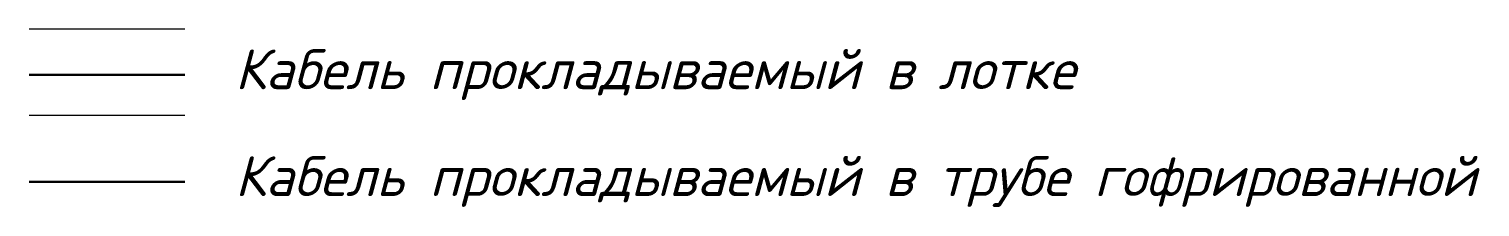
# Model space of a CAD drawing. Extents: x 69141456 to 70100388, y -33501327 to -33101377.
# Drawn here: x 69754712 to 69763822, y -33309596 to -33308482 of the extents above; entities that cross this region are included whole.
import ezdxf

# ---------------------------------------------------------------- set-up
doc = ezdxf.new("R2010")
doc.units = 0
doc.header["$LTSCALE"] = 100
doc.layers.add('СС. Текст', color=7, linetype='Continuous')
doc.layers.add('СС_ЗВ_Кабель', color=1, linetype='Continuous', lineweight=30)
doc.layers.add('СС_СКК_Лоток', color=170, linetype='Continuous', lineweight=25)
doc.styles.add('ISOCPEUR', font='isocpeui.ttf', dxfattribs={"height": 250})
doc.linetypes.add('Kabl_in_Tube', pattern='A,10,[133,ltypeshp.shx,S=1,R=0,X=0,Y=0],10', length=20)

msp = doc.modelspace()

# ---------------------------------------------------------------- linework, layer by layer
at = {"layer": 'СС_ЗВ_Кабель'}
msp.add_line((69754712, -33308768.5), (69755689.4, -33308768.5), dxfattribs=at)
at = {"layer": 'СС_ЗВ_Кабель', "color": 1, "linetype": 'Kabl_in_Tube', "ltscale": 0.9}
msp.add_line((69754712, -33309437.8), (69755689.4, -33309437.8), dxfattribs=at)
at = {"layer": 'СС_СКК_Лоток', "color": 18, "lineweight": 20, "true_color": 0x000000}
for p, q in [((69755689.4, -33308482), (69754712, -33308482)), ((69755689.4, -33309022.9), (69754712, -33309022.9))]:
    msp.add_line(p, q, dxfattribs=at)

# ---------------------------------------------------------------- texts
at = {"layer": 'СС. Текст', "char_height": 250, "attachment_point": 1, "style": 'ISOCPEUR'}
for s, insert in [('Кабель прокладываемый в лотке', (69756004.8, -33308608.3, 0)), ('Кабель прокладываемый в трубе гофрированной', (69756004.8, -33309277.6, 0))]:
    msp.add_mtext_dynamic_manual_height_columns(s, width=11279.86, gutter_width=1, heights=[0], dxfattribs=dict(at, insert=insert))

doc.saveas('drawing.dxf')
